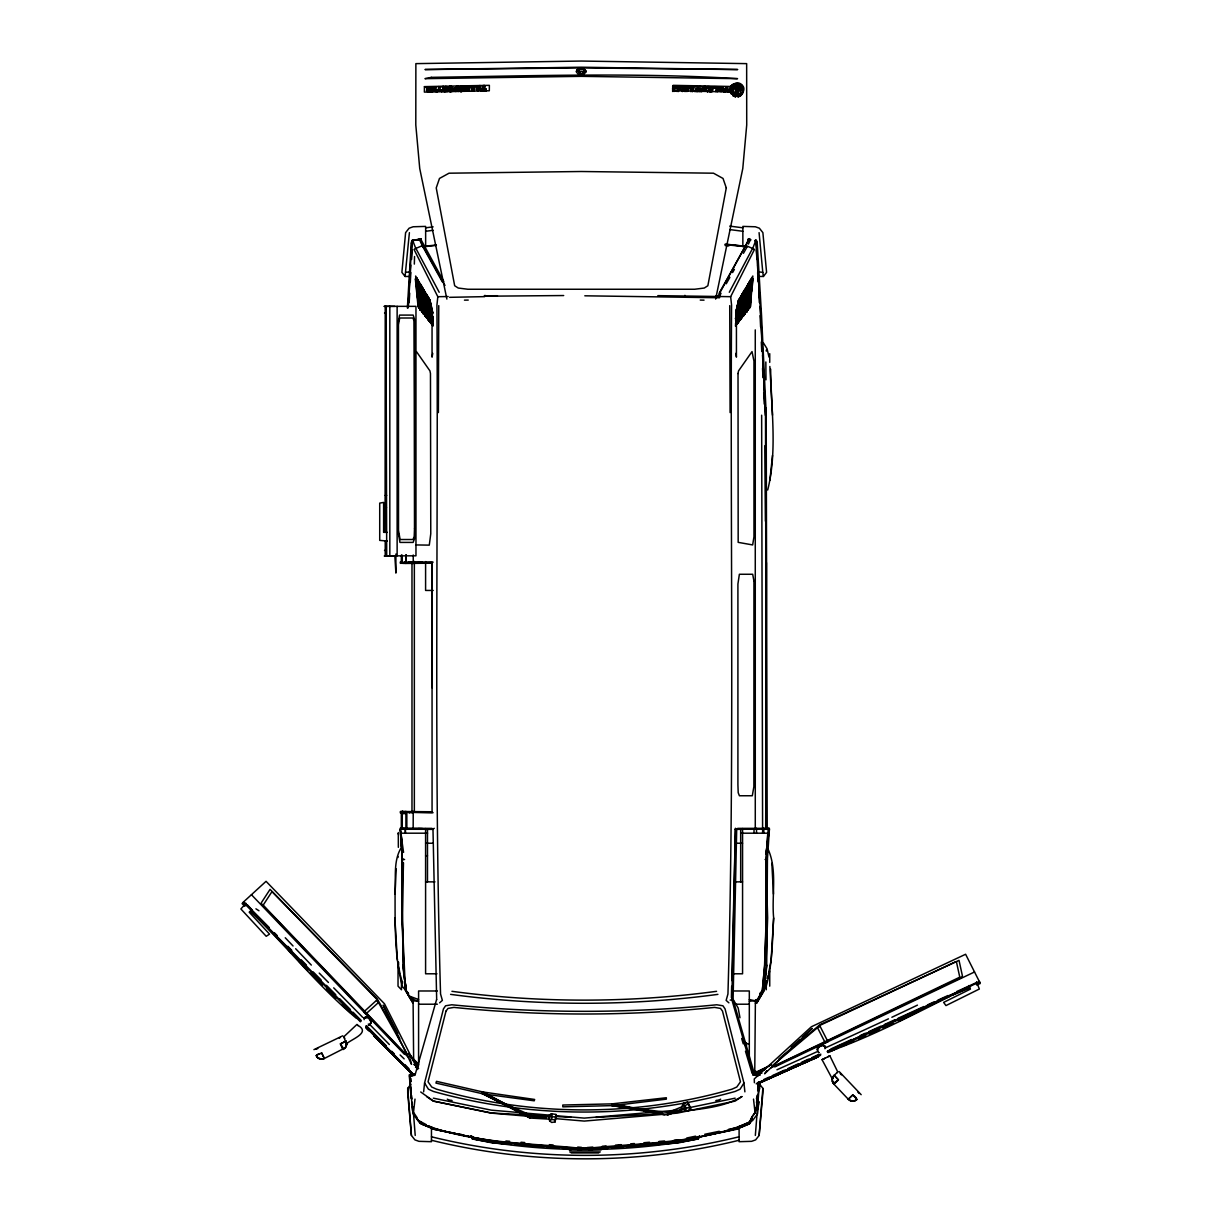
<?xml version="1.0" encoding="UTF-8"?>
<svg xmlns="http://www.w3.org/2000/svg" width="1221" height="1221" viewBox="0 0 1221 1221"><rect width="100%" height="100%" fill="white"/><g stroke="black" fill="none" stroke-linecap="round" stroke-linejoin="round"><path stroke-width="1.5" d="M401.312 562.85L402.793 563.369L400.335 561.95M401.312 563.354L400.335 563.263L404.655 563.171L404.655 561.95M405.25 812.896L405.784 811.675L405.845 812.896M433.058 562.118L432.051 563.202L405.921 563.43L405.967 555.051M431.456 1127.609L431.456 1141.696L418.956 1141.33L414.911 1139.88L411.416 1135.438L407.707 1093.116L407.707 1088.323L410.882 1084.217M413.232 563.446L413.232 554.99M429.197 90.018L429.502 91.254L429.197 89.56L428.159 89.652L429.502 90.323M429.197 89.56L429.197 90.491L428.067 89.698M430.967 87.561L429.197 86.828L429.502 89.469M430.967 92.155L430.662 86.798M432.493 89.469L431.944 86.767L436.218 87.439M432.31 92.124L432.005 90.369L434.752 91.087M432.493 90.415L432.188 88.706L434.752 89.423M432.051 811.95L433.058 812.728M432.051 687.744L432.051 561.935L402.06 562.85L402.808 562.683M434.447 90.308L432.188 89.637M434.447 88.645L434.447 87.744L431.944 87.805M436.218 92.033L435.912 86.676M437.347 92.002L437.042 90.095L438.827 90.842M438.522 90.064L438.522 86.615L440.293 87.347M440.277 90.812L439.987 86.569M441.773 91.911L441.468 90.003L439.987 90.033M445.222 89.652L444.551 89.209L444.917 89.972M445.528 90.888L445.222 89.179L445.528 89.957M446.993 87.195L445.222 86.462L445.528 89.087M446.978 91.789L446.688 86.416M456.807 90.629L455.784 88.874M456.807 88.675L456.501 86.187L458.272 86.935M458.272 91.514L457.967 86.157M465.003 91.361L464.697 86.004L466.071 85.974L467.994 88.843M466.376 91.331L466.071 88.019L467.994 90.903M469.505 86.676L467.841 85.928L468.147 89.225M469.505 91.254L469.2 85.897M479.304 90.11L478.998 88.4L477.96 88.492L478.678 89.194M480.464 85.638L480.753 90.995L480.464 85.638L478.998 85.668L478.861 87.53M483.089 89.026L483.089 85.577L484.554 85.546L484.554 88.996L486.034 88.965L486.34 90.873L481.913 90.965L481.608 89.057L483.394 89.805L481.608 89.057M481.913 90.965L481.913 89.835M483.394 89.805L483.089 85.577M486.34 89.743L484.859 89.774L484.554 85.546M486.34 90.873L486.034 88.965M737.698 829.212L737.698 828.372L767.704 828.326L766.956 829.181L767.704 828.326M735.591 320.345L739.773 298.046L740.979 299.038L735.561 325.488L739.773 298.046L735.546 318.574M756.516 833.058L756.532 828.265M739.102 1127.609L739.102 1141.696L751.602 1141.33L755.646 1139.88L759.141 1135.438L762.85 1093.116L762.85 1088.323L759.676 1084.217L756.974 1100.991M763.842 828.265L763.842 829.074L755.28 829.181L755.265 329.884M766.956 829.181L766.956 828.326M765.094 859.523L767.414 859.386L765.903 859.401L767.643 917.963L765.964 965.109L766.819 965.155L764.392 990.262L756.654 1003.174L763.507 991.269L766.727 965.033L767.414 859.386L769.413 829.257L768.436 828.357L769.413 828.22L766.116 852.151M427.304 299.328L430.906 323.367L425.076 295.039L426.343 294.032L432.997 324.16L431.44 323.596L426.282 297.039L427.533 296.047L432.417 325.259L430.952 313.614M413.644 1060.026L413.11 1003.265L406.166 991.269L402.945 965.033L402.258 859.386L400.259 829.257L401.327 829.105L401.327 812.179L402.793 811.477L400.335 812.911M402.152 856.318L402.121 918.055L405.021 980.646M401.373 555.051L401.312 562.622L402.197 562.774L402.106 555.051M403.479 862.835L402.121 918.055L402.396 859.462L400.61 833.195L427.548 833.195M408.394 993.207L402.487 986.69C394.246 956.135 395.177 924.022 395.055 892.643C396.031 878.189 393.254 861.767 400.641 848.717M432.722 321.871L427.503 299.038L428.708 298.046L432.921 325.488L427.533 296.047M471.077 1136.797L472.527 1137.239C546.779 1151.449 623.778 1151.449 698.03 1137.239L699.465 1136.797L698.03 1138.995C623.809 1153.051 546.733 1153.051 472.512 1139.01L472.435 1136.507M762.621 833.104L762.652 829.334M763.217 832.859L763.247 829.334M754.761 1071.366L755.402 1000.03M763.033 832.875L763.079 829.334M763.812 833.058L763.842 829.334M395.055 894.077L396.138 868.772M426.312 295.68L426.343 294.032L432.417 325.259L431.517 322.283L429.945 321.718L425.152 292.033L423.855 293.04L429.395 321.489L428.51 311.538M735.439 829.303L731.837 999.648L753.204 1074.053L756.638 1075.609M757.997 1075.93L754.761 1075.197L733.088 999.556L736.69 829.212L735.424 828.296L731.806 980.585M385.088 532.097L385.226 306.349L384.249 306.349L388.568 306.349M731.394 997.725L731.669 986.293M406.089 554.7L405.876 562.301L422.71 562.301L418.772 562.622M414.331 264.102L414.545 256.502M735.424 326.053L750.411 306.639L752.853 276.007L738.583 300.045L735.668 318.193M423.962 290.033L429.395 321.489L423.962 290.033L422.649 291.041L427.884 319.612L428.54 318.513L425.961 302.487M425.152 292.033L428.464 319.826L430.036 320.39L430.906 323.367L428.54 310.47M741.162 833.195L767.765 833.195L766.116 859.462L766.391 918.055L764.728 965.201L762.27 991.36L755.402 1003.265M345.284 1047.74L346.566 1044.81L346.031 1041.162L346.581 1042.993L346.566 1044.81L343.895 1036.69L356.959 1024.434L358.043 1025.609M426.572 312.469L422.771 288.034L421.428 289.041L426.373 317.735L427.06 316.636L423.565 293.391M457.967 90.751C454.212 93.361 452.304 87.027 456.501 87.897M705.341 90.125C698.931 89.927 706.257 82.341 706.562 88.874M405.433 812.896L405.784 811.675M425.457 312.347L421.581 286.035L420.207 287.042L424.877 315.857L425.58 314.759L423.58 300.397M343.864 1037.178L343.834 1037.499M767.872 848.717C777.701 869.963 771.458 895.329 773.656 918.055C772.191 941.025 772.695 964.422 766.025 986.69L760.118 993.207M773.656 918.055L771.123 960.133M408.089 308.013L411.782 242.399L412.667 240.354L419.765 239.133L420.589 239.301L412.179 240.354L411.294 242.399L407.371 308.013M404.655 563.171L405.784 563.171L405.845 561.95M461.904 89.56C456.028 89.316 462.469 82.692 463.736 88.324M409.157 302.549L409.691 293.177M410.317 281.929L410.851 272.558M411.599 259.432L412.133 250.061M420.39 284.02L424.877 315.857L420.39 284.02L419.001 285.042L423.366 313.965L424.099 312.866L422.237 298.443M408.363 306.318L410.821 265.079M411.156 259.447L412.042 244.459M422.771 288.034L425.503 316.056L427.06 316.636L427.884 319.612L422.664 289.682L421.428 289.041M421.718 303.129L419.2 282.02L417.78 283.043L421.856 312.088L422.176 307.371M420.573 303.022L418.009 280.021L416.575 281.044L420.345 310.21L421.123 309.111L419.765 296.382M421.581 286.035L424.008 314.179L425.58 314.759L421.443 287.683L420.207 287.042M757.692 1090.933L758.394 1081.928M757.692 1090.078L758.226 1083.164M755.341 1135.438L757.112 1112.819M757.554 1107.172L759.05 1088.323M759.141 1135.438L762.85 1088.323M419.398 302.915L416.819 278.022L415.354 279.044L418.07 306.639L433.058 326.053M453.968 89.423L454.945 88.034L456.013 88.69M715.689 295.955L719.566 296.23L719.871 292.735L749.419 238.66L750.427 239.881L748.397 244.093M416.88 291.85L415.628 276.022L429.899 300.045L432.799 312.744M416.239 1117.123L419.536 1122.679C471.367 1144.23 529.304 1142.597 584.264 1148.671C639.209 1142.597 697.16 1144.23 748.977 1122.664L752.228 1117.276L751.358 1118.741M750.091 1122.221L752.182 1119.275L749.496 1123.793L735.988 1129.425L678.128 1141.376L585.271 1149.19L492.429 1141.376L434.554 1129.425L421.062 1123.793L421.214 1122.114L418.193 1120.878L413.034 1113.918L412.225 1106.684M772.496 455.387L769.902 480.235M409.829 276.465L405.067 276.465L409.401 232.646M758.531 1104.868L758.821 1101.846L756.837 1099.312L756.532 1102.853L758.531 1104.868L757.524 1113.918L752.365 1120.863M751.144 283.486L749.022 305.403L751.663 278.022L753.128 279.044L751.602 291.85M750.366 301.144L750.9 295.757M751.617 288.583L752.151 283.196M419.2 282.02L421.047 310.409L422.603 310.989L423.366 313.965M423.626 1091.849L424.572 1082.996L443.452 1008.897L445.573 1005.783L451.785 1004.776C539.774 1013.506 628.739 1013.506 716.727 1004.776L722.939 1005.783L725.06 1008.897L743.94 1082.996L744.886 1091.849M414.011 249.405L437.82 296.703L436.92 305.143C438.4 534.737 433.837 764.438 440.552 993.986L442.368 1000.381L439.606 1002.838M438.751 305.632L438.385 412.576M748.656 287.454L745.878 310.989L746.642 312.088L748.732 296.382M749.114 292.75L749.892 285.47M748.61 306.563L748.137 310.21L751.922 281.044L750.472 280.021L747.359 309.111L748.137 310.21L748.565 306.425M749.175 300.732L749.801 295.055M750.213 291.27L751.052 283.699M756.013 1107.6L755.478 1112.362L751.342 1117.948M413.415 1113.201L415.003 1099.098M418.009 280.021L419.551 308.531L421.123 309.111L421.856 312.088L421.169 306.425M576.495 71.902L576.831 70.589L576.526 71.581M750.472 280.021L746.642 312.088L747.313 306.425M747.771 302.655L748.442 296.993M749.129 291.331L749.801 285.683M750.305 302.839L751.174 295.513M747.908 303.006L750.701 283.043L749.282 282.02L745.131 313.965L744.398 312.866L746.245 298.443M746.703 294.841L747.405 289.438M746.107 306.456L745.375 312.088L746.214 306.746M746.596 302.701L747.328 297.054M747.817 293.299L748.549 287.652M749.084 302.915L751.663 278.022M757.524 1098.228L755.86 1111.079L751.617 1117.398M715.628 299.099L742.78 168.529L746.718 124.985L746.657 63.629L581.257 61.05L415.873 63.629L415.796 124.985L419.734 168.513L446.886 299.099M745.131 313.965L749.282 282.02M416.819 278.022L418.07 306.639L419.642 307.234L420.345 310.21L419.932 306.425M742.292 90.018L742.139 90.934M744.902 300.381L742.902 314.743L743.62 315.842L748.091 284.02L749.48 285.042L746.764 303.129M745.405 296.795L746.153 291.407M746.642 312.088L747.389 306.639M765.857 854.181L769.413 829.257M742.521 302.487L739.941 318.513L740.598 319.612L744.917 293.391M748.091 284.02L743.62 315.842L748.275 287.042L746.901 286.019L742.109 317.735L741.422 316.636L745.726 288.034L747.054 289.041L743.04 312.347M756.486 1098.915L757.02 1095.359M555.143 1121.885L555.982 1114.483L551.404 1113.705L548.58 1115.735L549.618 1120.939L551.724 1122.465L555.143 1121.885L555.982 1114.483M742.948 312.133L744.932 299.084M745.497 295.345L746.062 291.621M743.101 298.931L743.665 295.375M745.726 288.034L740.598 319.612L741.193 315.888M741.803 312.179L742.399 308.47M743.009 304.746L743.604 301.038M744.215 297.314L744.81 293.605M824.862 1058.271L822.038 1059.675L832.279 1078.845L833.424 1076.128L837.606 1072.023M657.814 295.65L718.604 296.505L719.154 293.193L745.772 245.497L748.717 239.133L747.908 239.301L749.709 239.301M719.871 292.735L719.52 297.756L584.813 295.803M832.737 1078.326L834.141 1075.319L835.393 1076.647M741.178 299.328L737.576 323.367L739.987 311.538M740.598 307.982L742.429 297.359M741.91 312.469L745.848 291.041L744.535 290.033L739.087 321.489L744.627 293.04L743.345 292.033L738.461 320.39L739.087 321.489L740.048 315.934M741.651 306.685L742.292 302.991M742.933 299.282L743.574 295.589M739.087 321.489L744.535 290.033M757.356 1109.92L758.821 1101.846M743.345 292.033L737.576 323.367L739.957 310.47M696.672 90.247L696.855 89.24L697.756 91.438M740.628 306.776L742.322 297.558M740.598 319.612L741.254 316.041M432.753 353.403L432.051 357.158L432.051 309.676M768.513 973.763L770.802 961.827M411.508 243.803L412.179 240.354L420.589 239.301M739.926 301.312L736.065 325.244L742.154 294.032L743.406 295.039L737.576 323.367M738.217 314.24L742.154 294.032L736.065 325.244L737.499 317.903M735.683 321.642L738.705 307.02M701.602 91.88L700.808 86.508L699.374 86.493L698.58 89.362L697.725 86.462L696.306 86.447L695.008 91.789M735.744 313.049L738.583 300.045L739.773 301.038L735.576 318.528M735.53 319.017L739.773 298.046M736.065 325.244L742.2 297.039L740.964 296.047L737.057 323.596L735.485 324.16L740.964 297.68L742.2 297.039M735.683 312.744L738.583 300.045M735.759 321.871L740.964 296.047M735.729 313.919L738.537 301.679L739.773 301.038M748.137 310.21L748.855 307.219L750.411 306.639L751.892 279.67L753.128 279.044M767.276 978.433L768.101 975.32M411.569 1075.686L409.493 1074.633L410.149 1076.403L415.323 1074.053L436.584 999.556M968.589 986.476L968.848 985.576M692.582 91.758L694.596 86.416L690.949 87.866M475.625 86.523L473.84 85.791L473.916 87.332M691.91 90.232L692.582 88.141L691.254 88.889M837.499 1072.618L837.484 1072.679M725.457 92.201L726.77 88.156L727.563 92.231M419.963 240.064L421.291 238.828L420.421 240.049M472.756 89.164L472.252 87.576L473.29 87.546L473.076 89.988M832.356 1078.479L834.141 1075.319A6.242 6.242 0 0 0 833.912 1084.141L848.274 1099.221C852.655 1103.799 860.637 1099.266 853.235 1095.374M419.124 239.896L420.299 238.995M723.977 92.186L725.976 86.859L727.548 86.874L729.09 92.247M473.855 91.163L475.32 85.76M398.305 832.539L398.351 847.328M755.936 242.552L755.021 240.506L755.814 240.354L753.143 247.359L729.288 292.277M672.573 89.179L672.847 86.126L674.221 86.142L676.007 88.69L675.991 86.172L677.35 86.187L677.106 91.544M672.557 86.889L674.221 86.142M672.603 91.483L672.847 86.126M673.946 88.95L674.236 88.202L675.35 90.949M673.977 91.499L674.236 88.202M675.991 86.172L675.686 86.935L677.35 86.187M678.327 86.966L682.6 86.264L682.341 91.606M678.342 88.004L678.617 86.203M678.601 88.919L681.15 88.187L681.15 87.271L678.632 87.24M678.433 90.583L678.891 88.156M678.449 91.56L678.723 89.82L681.165 89.85L678.891 89.087M683.867 87.317L684.004 86.935C690.689 82.769 688.858 95.162 684.096 89.652C687.194 92.14 688.629 85.653 685.149 87.912M683.729 89.652L684.004 86.935C692.475 84.035 687.759 94.139 683.806 90.415M685.149 88.339L687.072 87.561L686.553 89.957M685.21 90.186L686.339 89.972M685.973 88.736L685.302 87.958M686.141 89.301L686.278 87.973M689.316 86.737L691.239 87.134M689.178 87.118L689.468 86.355L690.994 91.728M692.597 87.912L693.116 86.401M696.382 91.804L697.16 88.477L697.618 91.819M698.992 91.834L699.984 88.523L700.213 91.85M702.457 90.598L705.326 90.156L703.83 90.537M705.189 88.935L705.326 87.714L706.867 88.11C705.997 83.852 699.328 88.95 704.761 89.652M710.347 88.721L709.416 86.63L707.615 86.599L708.791 89.682M707.447 91.957L709.447 89.484L707.615 86.599M707.6 91.575L711.187 89.499L710.912 92.002L711.187 89.499M711.019 87.027L712.621 86.676L712.515 91.636M709.676 91.224L709.386 91.987L710.79 90.385M710.958 88.339L711.156 86.645M713.72 86.691L713.446 88.584L713.72 86.691L717.46 86.737L717.353 91.712M715.857 88.233L713.736 87.82M715.888 91.682L716.01 87.851M726.77 88.156L727.167 91.01M734.859 85.409L735.103 84.798A5.296 5.113 21.3 0 1 738.888 84.829L738.583 85.623A5.281 5.098 21.3 0 0 734.813 85.562L735.103 84.798L736.965 88.156M734.828 87.317L736.019 90.369M732.478 93.269L734.874 87.21L734.569 87.973M736.721 88.767L738.827 84.997M734.538 94.979L736.263 90.613L737.835 90.644L739.254 94.475M737.469 90.385L739.163 87.256L741.071 93.391M735.942 95.421L737.072 92.552L737.637 95.452M741.025 87.5A5.281 5.098 21.3 0 0 739.682 86.187L740.613 85.928M731.791 89.881L731.913 90.675L734.019 85.333L733.394 85.836M412.149 242.582L413.003 240.537M681.837 1106.73L683.18 1103.525L687.484 1101.8L690.643 1108.546L688.034 1110.82L685.439 1110.637L683.027 1108.042M685.439 1110.637L686.446 1108.241L689.667 1106.943M832.279 1078.83L832.844 1082.584M767.704 490.018C777.487 450.9 771.046 409.188 770.649 369.108M428.235 90.629L428.373 90.461M412.545 242.552L413.461 240.522L419.597 239.453M835.088 1082.111L833.592 1083.775M719.566 296.23L721.016 293.269M728.891 1002.838L726.144 1000.381L727.945 993.986C734.66 764.438 730.097 534.737 731.562 305.128L730.662 296.688L754.471 249.405M750.64 1121.244L751.113 1120.39M726.251 283.776L729.868 277.365M732.585 272.558L734.401 269.353M743.436 253.312L747.054 246.901M743.94 1082.996L740.094 1089.193L735.164 1091.437C637.026 1118.909 531.486 1118.909 433.363 1091.437L428.418 1089.193L424.572 1082.996M698.153 1138.079L699.587 1135.881M699.572 1136.064L698.091 1138.628L672.45 1143.192M699.496 1136.614L698.061 1138.811L678.143 1142.948L626.968 1146.885M269.154 927.456L243.849 901.876L242.094 903.601L244.841 906.196M766.773 1070.649L764.636 1073.793L812.194 1028.433L802.411 1037.255M421.291 238.828L419.627 239.896L422.924 246.901L442.277 281.822M345.619 1047.282L344.658 1048.412M418.834 308.333L419.642 307.234M577.014 70.253L578.22 69.109M758.668 276.465L763.415 276.465L766.59 272.359L762.881 232.646L759.386 228.205L755.341 226.77L742.856 226.404L742.856 246.642M832.539 1081.852L833.912 1084.141L837.285 1080.417M737.438 1127.151L749.343 1122.099L752.289 1117.108M735.973 1129.379L748.961 1124.007L751.205 1121.397M850.045 1097.511L848.274 1099.205A6.242 6.242 0 0 0 857.096 1099.434M444.093 89.316L445.222 90.11M411.187 1073.351L409.493 1075.182L409.798 1076.388M759.981 993.711L762.27 991.36M427.991 89.759C426.16 86.172 425.671 94.826 430.662 91.377M834.233 1075.411L838.445 1079.837L835.698 1082.447M833.943 1084.111L838.445 1079.837M848.29 1099.19L852.792 1094.916L855.524 1097.786M852.792 1094.916L850.488 1097.099M245.986 903.311L240.873 908.958L266.209 936.293L269.551 934.126L249.206 912.179L251.892 909.691L247.481 904.929M417.719 1069.52L384.508 1003.815L266.056 881.318L243.193 902.258L361.004 1021.305M791.239 1047.343L799.618 1039.773M756.196 1072.74L755.127 1073.961M316.163 1049.266L317.842 1048.457M778.952 1058.882L819.795 1024.846L959.019 960.362L962.438 976.022L961.186 977.411L770.71 1067.963M477.93 88.507L478.998 89.331M432.89 320.345L428.724 301.038L429.899 300.045L432.738 313.064M405.25 561.95L405.265 563.171L411.981 561.95M345.207 1047.832L324.343 1058.485C320.085 1061.293 312.179 1054.776 319.948 1053.677M339.331 1038.14L340.201 1037.484M821.199 1045.466L817.811 1048.305A4.365 4.014 -27 0 0 817.551 1049.953L817.811 1048.305A4.365 4.045 -26.1 0 1 818.742 1046.84A4.365 4.029 -26 0 1 820.054 1045.863L820.802 1045.573M434.264 828.296L432.982 829.212L436.675 999.648M549.618 1120.939L551.724 1119.428L555.143 1120.008M449.984 91.697L452.411 91.254M761.889 1073.228L756.364 1073.381L771.214 1064.62M741.88 1096.58C720.253 1109.523 692.154 1109.111 667.734 1113.399M741.834 1096.565L735.134 1101.098L677.273 1113.125L584.264 1121.076L555.784 1118.65M687.835 91.193L684.34 91.285M749.312 1001.189L755.005 1000.777L757.829 998.976L762.286 990.979L764.529 966.36L766.208 918.1L766.04 862.041L768.162 829.349L765.704 829.273L766.437 562.606M368.345 1017.627L363.721 1018.161L366.682 1017.154A4.365 4.029 47.3 0 1 368.345 1017.627L370.879 1021.687A4.365 4.029 47.3 0 1 370.543 1023.305L370.879 1021.687A4.365 4.029 46.8 0 0 369.642 1018.619L369.047 1018.085M752.609 1074.999L754.441 1073.961L757.89 1075.518M687.591 91.377L684.493 91.407M343.544 1049.251L343.101 1049.465A6.242 6.242 0 0 0 346.031 1041.162L344.383 1041.94M409.294 812.896L410.943 812.041L411.981 812.896M739.743 299.679L740.979 299.038M745.848 291.041L744.612 291.682L741.498 317.948L739.941 318.513M743.406 295.039L742.17 295.68L738.537 321.718L736.965 322.283M750.701 283.043L749.465 283.684L747.45 310.409L745.878 310.989M749.48 285.042L748.244 285.683L745.955 312.286L744.398 312.866M748.275 287.042L747.038 287.683L742.902 314.743L744.474 314.179L746.901 286.019M747.054 289.041L745.817 289.682L742.994 316.056L741.422 316.636M744.627 293.04L743.391 293.681L740.018 319.826L738.461 320.39M751.922 281.044L750.671 281.669L748.931 308.531L747.359 309.111M837.728 1071.901L829.853 1055.799L828.708 1056.363M342.475 1042.871L344.001 1042.123M950.564 996.031C913.293 1014.666 876.19 1034.019 837.102 1048.625M822.099 1059.645L824.144 1058.638M829.853 1055.799L827.746 1056.852M823.473 1058.973L825.945 1057.737M898.519 1021.367L918.711 1011.324M826.296 1057.569L828.418 1056.516M756.913 1072.847L753.708 1074.434L756.989 1072.938M452.228 91.392L449.74 91.636M752.212 1072.801L754.899 1071.489M756.364 1073.381L765.185 1069.138M917.444 1005.127L891.864 1017.276M313.919 1049.648L342.765 1035.805M316.407 1055.371L317.307 1054.944M323.016 1055.722L321.642 1052.868L317.658 1054.776M345.97 1041.177L340.4 1043.863L341.773 1046.718M756.532 1072.587L765.109 1068.512M774.77 1066.94L974.526 971.977L979.563 981.943L827.182 1051.449M761.461 1070.939L754.563 1074.19L761.522 1070.954M756.562 1071.885L769.383 1065.841M757.218 1072.832L763.751 1069.764L760.24 1071.244M816.834 1051.83L776.953 1069.779M825.365 1047.893L888.461 1018.848M763.72 1079.578L768.894 1077.212M772.344 1075.64L784.401 1070.145M787.85 1068.573L798.183 1063.857M801.632 1062.285L808.516 1059.141M811.965 1057.569L818.864 1054.425M830.921 1048.931L851.586 1039.498M860.21 1035.576L865.384 1033.21M868.818 1031.638L880.875 1026.144M884.325 1024.572L894.672 1019.856M898.107 1018.283L923.961 1006.501M927.395 1004.929L934.294 1001.785M937.743 1000.213L948.076 995.497M956.684 991.574L977.365 982.142M757.096 1083.256L820.848 1054.181M827.746 1051.037L970.741 985.82M756.196 1083.821L820.268 1054.608M758.256 1083.699L820.588 1055.265M827.517 1052.105L969.505 987.346M976.434 984.187L979.898 982.6L980.127 983.592L976.632 985.042M768.04 1078.341L773.183 1076.037L766.33 1079.15M758.104 1083.5L790.918 1068.833M794.367 1067.291L809.905 1060.347M813.369 1058.805L818.543 1056.486M735.164 1128.738L748.702 1122.679M757.264 1083.622L762.179 1081.44M757.936 1083.622L799.373 1065.231M802.823 1063.705L807.997 1061.415M811.446 1059.874L818.36 1056.806M830.433 1051.449L835.622 1049.144M828.021 1052.609L838.339 1048.03M841.788 1046.504L846.947 1044.23M850.381 1042.703L853.815 1041.177M858.973 1038.888L865.857 1035.835M869.291 1034.324L879.608 1029.746M883.042 1028.219L893.36 1023.656M736.95 1128.067L741.468 1126.067M415.247 1074.114L409.325 1076.312L412.652 1111.095L416.91 1117.398M763.903 1080.692L788.217 1070.069M791.681 1068.558L815.994 1057.935M414.758 248.901L422.71 245.513L444.993 285.455M952.243 995.191L969.672 987.942M688.14 1104.196L668.192 1112.484L613.14 1105.6L562.82 1106.852L562.789 1105.036L612.118 1103.86L666.33 1097.74L666.361 1099.144L613.14 1105.6L612.118 1103.86L611.462 1105.631L647.161 1110.912M744.581 1125.075L733.226 1129.776L700.869 1136.644M613.14 1105.6L664.392 1114.712L667.734 1114.849L685.088 1108.058L679.975 1109.568M449.71 86.34C444.108 89.041 453.235 94.032 452.899 88.187C452.716 85.302 447.634 85.775 448.031 88.721C449.587 95.375 456.852 85.623 449.71 86.34L450.473 86.264M427.548 88.889L426.465 90.613L428.54 92.216M443.879 89.286C440.827 87.546 443.528 93.986 446.688 91.01M667.734 1114.849L684.996 1108.485M720.451 86.767C714.895 89.316 724.038 94.566 723.671 88.721C723.519 85.897 718.421 86.065 718.803 89.087C720.375 95.803 727.624 86.294 720.451 86.767L721.229 86.706M853.479 1101.113L856.089 1100.197M462.362 88.446C462.423 86.111 459.707 88.889 463.446 87.546C462.606 83.349 455.921 88.599 461.294 89.164M443.574 88.523L442.49 90.232L444.551 91.834M668.04 1113.109L673.153 1111.583M820.054 1045.863L823.351 1045.558L825.365 1046.916M726.877 1130.967L735.439 1128.738M752.747 1071.992L756.013 1071.29M755.021 240.506L756.318 240.354L757.188 242.399L761.553 315.506L766.254 415.201L766.223 463.11M749.633 240.049L748.61 238.828L749.419 238.66M690.842 1139.956L672.45 1143.009M694.474 1139.208L698.107 1138.445M679.151 1109.767L684.752 1108.607M688.476 1107.829L735.164 1098.167M686.751 1138.003L695.634 1136.171M704.67 1134.309L719.291 1131.287M728.433 1129.394L735.744 1127.883M739.102 1136.782C638.415 1161.553 532.142 1161.553 431.456 1136.797M739.102 1140.261C638.415 1165.017 532.142 1165.017 431.456 1140.261M714.865 1133.454L725.152 1131.409M767.551 829.181L768.436 829.013M730.158 1000.121L733.088 999.556M708.836 1134.507L713.354 1133.714M571.321 1149.541L569.184 1149.861L601.159 1149.861M746.199 1124.404L748.961 1124.007M716.574 991.315C629.059 1003.067 539.453 1003.067 451.938 991.315M717.902 994.367C629.502 1006.241 538.995 1006.241 450.595 994.367M405.693 272.359L409.829 271.871M418.849 828.448L422.512 828.571M423.305 246.383L436.385 244.994M422.588 246.856L436.172 245.406M322.832 1058.989L319.093 1058.515M406.257 828.387L403.418 828.586L418.849 828.586M386.37 312.958L384.539 313.095M386.37 550.289L384.539 550.427M401.709 813.842L402.518 813.766M460.989 90.095L460.683 89.316C457.127 92.537 467.506 88.706 461.004 87.836M385.958 555.891L415.964 555.814L415.964 306.349L385.958 306.349L386.706 555.891L384.249 555.998L394.856 556.181L395.894 573.076L395.894 554.029M402.793 811.477L400.335 811.583L405.494 811.675M401.327 812.179L400.351 812.255L410.943 812.453M654.502 1112.102L584.264 1118.115L555.784 1115.673M658.302 1111.782L677.273 1110.148M587.164 1147.542L592.841 1147.053M602.289 1146.26L606.059 1145.939M615.506 1145.13L621.184 1144.657M630.631 1143.848L634.401 1143.528M643.849 1142.734L649.526 1142.245M658.974 1141.452L664.636 1140.963M674.084 1140.155L677.869 1139.834M589.071 1149.8L592.857 1149.51M596.642 1149.22L608.012 1148.335M611.813 1148.045L623.183 1147.175M598.549 1148.656L602.335 1148.366M611.813 1147.679L619.383 1147.114M626.968 1146.55L636.446 1145.847M642.124 1145.435L651.602 1144.733M657.295 1144.306L668.665 1143.467M626.968 1146.229L630.769 1145.954M642.139 1145.145L647.817 1144.749M657.295 1144.077L666.773 1143.405M657.295 1143.833L662.988 1143.451M672.45 1142.81L678.143 1142.429M672.466 1142.612L678.143 1142.245M672.466 1142.429L676.251 1142.184M595.772 1117.444L662.057 1113.72M459.386 89.759C460.775 92.857 465.766 88.507 461.477 87.958M702.762 89.835C704.807 94.017 708.913 87.927 704.425 88.309M403.708 965.109L402.869 965.155L404.319 979.395M406.181 562.301L400.702 562.667L403.174 562.622M402.289 813.674L406.15 813.522M403.418 828.448L400.671 828.525L402.655 828.403L402.121 829.181L400.259 828.22L402.304 842.948M444.612 88.095L443.696 86.493L442.048 86.523L442.353 87.302M472.268 91.193L470.192 85.882L471.718 85.836L472.237 87.332L471.718 85.836M476.129 86.523L475.824 85.745L477.503 85.775M471.947 86.584L473.611 86.584M483.394 86.355L484.859 86.309M456.089 89.85L456.501 89.85M432.005 91.346L435.912 91.254M437.042 91.224L441.468 91.132M464.697 90.583L466.071 90.552M467.841 90.522L469.2 90.491M471.962 90.415L473.55 90.385M480.448 90.217L476.541 89.927L476.923 87.53L476.251 89.454L478.327 91.056M481.608 90.201L486.034 90.095M449.618 297.329L484.6 296.642L484.966 295.329L484.676 296.215L563.69 295.543M464.453 300.152L468.238 300.076M702.884 90.323C703.784 92.979 709.432 89.423 704.914 88.446M437.82 296.703L448.153 296.535M402.06 811.477L432.051 811.767L432.051 812.911L402.06 812.148L402.06 829.105M405.845 828.265L405.845 829.074L431.975 829.212L431.975 828.372L402.411 828.326M767.704 829.013L762.591 829.166L761.645 415.201M484.264 295.787L497.466 295.726M736.446 829.303L756.532 829.09M422.512 562.713L418.849 562.728M400.335 562.622L432.051 562.606L432.066 812.087L402.06 811.996M579.609 71.398L582.707 71.398M389.148 306.349L394.826 306.349M385.226 495.375L386.706 495.375M387.301 532.356L383.623 532.356L383.623 502.426L379.716 503.113L379.716 540.384L387.301 541.056M402.793 563.369L405.921 563.43M433.211 590.445L425.595 590.445L425.595 561.584M425.595 828.8L427.487 828.8M425.595 829.318L433.18 829.318M734.981 829.318L742.566 829.318M425.595 843.238L433.18 843.238M734.981 843.238L742.566 843.238M425.595 855.707L427.487 855.707M425.595 881.867L434.966 881.867M734.981 881.867L742.566 881.867M401.907 917.963L403.8 965.201M436.965 973.793L425.595 973.793L425.595 828.54M733.088 973.793L742.566 973.793L742.566 828.54M437.393 990.979L418.589 990.979L418.589 1064.804M732.402 990.979L749.312 990.979L749.312 1061.08M418.589 1004.211L437.393 1004.211M734.172 1004.211L749.312 1004.211M745.527 1043.802L749.312 1043.802M570.085 1148.518L571.489 1148.518M569.688 1151.937L600.289 1151.937M571.199 1152.929L598.778 1152.929M767.551 828.357L768.436 828.357M401.236 828.357L402.213 829.273L432.066 829.303M555.296 1116.864L533.989 1116.727L483.287 1093.924L435.943 1083.088L436.492 1081.348L482.86 1091.971L534.645 1099.465L534.233 1100.808L483.287 1093.924L482.86 1091.971L481.685 1093.436L528.021 1115.902L482.86 1091.971L530.067 1118.039L550.412 1119.214M684.035 88.889L686.278 88.919M736.309 89.606L737.774 89.621M672.893 90.72L738.156 92.094L738.095 86.63L673.153 85.348L673.198 90.797M700.518 91.102L701.892 91.117M711.202 91.239L712.667 91.254M716.04 91.3L717.505 91.331M724.267 91.422L725.747 91.438M727.853 91.468L729.38 91.483M718.604 296.505L730.662 296.688M415.842 544.932L429.288 545.131L430.769 533.791L430.464 373.534L429.929 370.879L416.453 351.602M405.265 811.675L410.943 812.041M403.785 859.401L402.258 859.386L404.578 859.523M700.244 300.076L704.029 300.152M757.585 1072.801L760.79 1072.938M550.198 1116.192L491.498 1113.003L433.348 1101.037L420.726 1091.986M555.876 1116.513L571.031 1117.322M494.307 1142.2L498.092 1142.429M533.791 1117.505L541.285 1117.978M492.414 1142.245L498.092 1142.627M492.414 1142.429L498.092 1142.81M507.57 1143.451L511.37 1143.711M498.107 1143.009L472.466 1138.628M503.785 1143.405L511.37 1143.94M522.741 1144.749L528.418 1145.145M539.789 1145.954L543.589 1146.229M492.414 1142.78L498.107 1143.192M501.892 1143.482L511.37 1144.169M518.956 1144.733L528.418 1145.435M534.111 1145.847L543.589 1146.55M551.159 1147.114L558.745 1147.679M568.223 1148.366L572.008 1148.656M511.37 1144.413L492.414 1142.948L472.496 1138.811L471.062 1136.614L472.512 1137.056M515.155 1144.703L543.589 1146.885M547.374 1147.175L558.745 1148.045M562.53 1148.335L573.901 1149.22M577.701 1149.51L581.486 1149.8M460.454 90.69L461.263 90.751M406.227 990.979L410.653 998.976L413.705 1000.777L418.589 1001.189C408.119 999.175 404.227 989.697 404.945 980.005L406.227 990.979L407.814 993.925M551.984 1115.353L491.239 1110.148L433.363 1098.167M546.291 1117.826L491.239 1113.125L433.363 1101.144L426.648 1096.58M505.921 1140.963L509.691 1141.284M521.031 1142.245L524.816 1142.566M549.374 1144.657L553.159 1144.977M577.716 1147.053L581.501 1147.374M726.037 244.2L746.596 246.383M725.32 244.673L746.901 246.795M725.03 244.246L746.794 246.55M725.137 245.543L728.845 245.925M408.058 562.713L403.189 562.728M703.922 91.132L704.715 91.224M758.668 271.871L762.789 272.359L763.415 276.465M409.783 1057.004L407.951 1056.791L404.273 1053.265L261.981 904.532L261.309 902.792L270.055 889.376L377.35 999.053L399.832 1038.705M732.325 94.185C746.977 104.151 746.764 75.32 732.234 84.921C725.854 90.858 736.187 100.32 741.834 94.307C751.709 80.143 722.206 79.808 732.325 94.185L736.584 94.704A5.296 5.098 20.6 0 0 737.087 94.734A5.296 5.113 21.3 0 0 737.942 94.689L736.584 94.704M419.352 1121.397L421.596 1124.007L437.332 1129.776M853.174 1101.113L849.511 1100.213M650.93 1111.461L662.194 1113.14M455.311 91.544L453.983 89.743M748.61 238.828L750.915 239.881M457.203 1133.714L461.721 1134.523M662.225 1113.079L612.118 1103.86L664.392 1114.712M385.226 306.349L386.111 306.517L386.111 495.375M413.461 240.522L412.667 240.354L415.338 247.359L439.194 292.277M445.406 1131.409L455.692 1133.454M479.685 1139.773L488.782 1141.666M439.133 1130.158L469.688 1136.644L434.569 1129.394L421.596 1124.007M749.312 999.526L755.005 1000.777M435.103 1128.738L443.681 1130.967M461.294 87.912L462.301 88.187M384.768 506.929L386.492 507.432M472.451 1136.69L470.985 1136.064L472.451 1138.445M472.481 1136.873L471.031 1136.43L472.512 1139.01M704.731 88.4L705.738 88.706M413.95 1064.453L418.482 1065.964M428.54 318.513L426.984 317.948L423.885 291.682L422.649 291.041M424.099 312.866L422.527 312.301L420.238 285.683L419.001 285.042M410.653 998.976L408.974 995.985L418.589 999.526M426.022 1124.526L419.917 1121.244M414.316 1064.834L417.719 1066.238M745.772 245.497L753.723 248.962M429.075 1126.067L433.608 1128.067M419.81 1122.679L433.363 1128.738M415.354 279.044L416.59 279.685L419.429 305.387L417.338 283.501M416.575 281.044L417.811 281.685L421.123 309.111M417.78 283.043L419.017 283.684L422.603 310.989M423.855 293.04L425.091 293.681L430.036 320.39M483.287 1093.924L530.067 1118.039M427.503 299.038L428.739 299.679M428.724 301.038L432.921 318.528L428.708 298.046L432.753 313.934M409.294 561.95L410.943 562.805M824.831 1046.336L825.762 1047.542L823.351 1045.558A4.365 4.045 -26.1 0 0 821.657 1045.405M840.185 1073.518L841.467 1074.877M255.922 908.821L258.959 910.744M463.217 87.195L460.928 86.844L463.324 87.302M857.89 1092.139L859.187 1093.482M584.081 69.109L585.286 70.253M368.711 1017.841L369.642 1018.619M316.682 1056.623L318.803 1058.424M356.563 1018.406C317.842 986.125 286.706 946.031 250.32 911.37M400.122 1054.959L404.151 1058.882M374.572 1036.644L401.663 1063.14M405.723 1067.123L413.69 1074.938M366.01 1028.128L368.696 1030.783M374.069 1036.095L410.302 1071.977M307.661 970.512L298.596 960.973M310.332 973.168L322.359 985.072M326.373 989.025L335.729 998.29M342.414 1004.898L350.442 1012.835M374.45 1035.454L378.479 1039.453M387.896 1048.793L391.926 1052.792M386.798 1047.572L389.453 1050.228M373.992 1035.759L411.538 1073.122M274.481 932.844L277.152 935.53M287.805 946.29L291.804 950.335M301.129 959.752L306.456 965.139M313.11 971.87L321.108 979.944M326.434 985.332L335.76 994.749M339.759 998.793L350.412 1009.553M353.067 1012.24L361.065 1020.329M366.392 1025.701L386.37 1045.893M391.697 1051.281L394.368 1053.967M405.021 1064.743L409.02 1068.772M365.949 1026.113L414.545 1075.411M242.643 902.762L245.329 905.463M250.687 910.881L360.454 1021.809M365.812 1027.212L412.667 1074.556M408.974 995.985L413.705 1000.777M428.663 88.538L427.671 86.859L426.037 86.905L426.327 87.668M370.543 1025.335L389.346 1044.52M311.324 965.078L295.65 948.717M319.23 973.106L328.434 982.478M333.699 987.835L362.652 1017.291M478.449 87.393L477.472 85.699L477.777 86.477M408.547 993.726L406.257 991.376L404.914 980.081M409.935 1055.265L418.635 1064.285M408.653 1053.494L418.498 1065.612M409.05 1055.188L418.238 1064.758M251.434 894.718L404.517 1054.395M839.086 1071.473L861.171 1094.688M855.829 1098.106L857.005 1099.343M835.683 1076.953L836.858 1078.189A6.197 0.763 48.3 0 1 837.804 1079.105M412.698 1059.843L418.299 1065.765M285.241 937.759L293.055 945.985M346.169 1044.276C349.45 1039.804 371.856 1032.981 357.829 1025.365M269.246 929.257L271.795 932.02M278.19 938.918L283.287 944.428M288.385 949.953L290.949 952.701M476.526 87.057L475.824 85.745M442.75 87.836L442.2 86.92M426.74 88.217L426.053 86.95M979.563 981.943L979.089 981.348L979.898 982.6M421.062 1123.793L418.269 1120.313M459.584 90.156L459.31 89.423M417.323 1118.955L419.032 1121.122M405.067 276.465L401.892 272.359L405.601 232.646L409.096 228.22L413.141 226.77L425.641 226.404L425.641 246.642M748.855 307.219L749.648 308.333M683.18 1103.525L686.446 1108.241M470.97 1135.881L472.39 1138.079M763.369 342.842L767.047 348.748L769.016 357.097M733.241 999.617L738.171 1008.012L739.972 1017.734M427.716 86.92L427.976 87.637M443.849 281.654L420.467 238.66M731.15 93.88L730.143 91.468L730.799 93.3M397.771 1033.561L383.196 1005.112L411.553 1064.391L410.225 1058.851M324.252 1058.302L324.328 1058.47A6.242 6.242 0 0 1 316.01 1055.57M974.526 971.977L965.613 954.257L811.416 1026.739L754.257 1078.952L754.395 1082.722M976.586 981.943L979.349 989.025L945.97 1005.585L943.619 1002.395L970.42 989.086L968.802 985.805M342.552 1048.32L343.101 1049.465L340.4 1043.863L341.224 1043.467A6.197 0.763 -27.5 0 1 342.567 1042.78M342.933 1049.129L342.735 1047.175M323.947 1057.661L323.275 1056.272M343.925 1036.766L344.688 1038.354M321.642 1052.868L324.328 1058.454M342.704 1048.641L341.285 1044.81M419.765 239.133L422.71 245.513M755.814 240.354L760.82 315.506L765.506 415.201L766.3 829.273M755.478 240.537L756.333 242.582M739.972 85.424L742.185 90.812A5.296 5.113 21.3 0 0 739.972 85.409L741.071 88.126M739.422 89.362L740.521 92.048M688.797 1103.937L690.643 1108.546M484.554 88.996L484.859 89.774M478.998 85.668L479.304 86.447M478.998 88.4L479.304 89.179M473.84 85.791L474.145 86.569M470.192 85.882L470.497 86.645M467.841 85.928L468.147 86.706M466.071 85.974L466.376 86.752M466.071 88.019L466.376 88.797M464.697 86.004L465.003 86.783M456.501 86.187L456.807 86.966M456.501 88.828L456.807 89.606M445.222 86.462L445.528 87.225M443.696 86.493L444.001 87.271M441.468 90.003L441.773 90.766M438.522 86.615L438.827 87.378M437.042 90.095L437.347 90.873M434.447 87.744L434.752 88.523M434.447 89.576L434.752 90.354M431.944 86.767L432.249 87.53M432.005 90.369L432.31 91.148M429.197 86.828L429.502 87.607M832.524 1081.821L832.34 1081.18M691.544 88.126L692.078 89.789M684.92 295.329L685.469 297.085M741.651 1038.461L743.299 1043.94M745.482 1051.25L752.06 1073.167M698.03 87.515L698.58 89.362M400.412 975.32L402.487 983.119M428.708 298.046L432.951 319.017M426.282 297.039L432.417 325.259M429.792 307.02L432.799 321.642M425.076 295.039L430.906 323.367M756.318 240.354L756.989 243.788M428.556 301.312L430.265 310.103M397.725 961.843L400 973.763M735.729 353.403L736.431 357.143L736.431 309.676M426.16 297.573L427.854 306.776M427.228 316.041L427.884 319.612M412.606 1106.699L413.202 1109.92M585.79 71.581L585.485 70.589L585.805 71.902M432.814 318.193L429.899 300.045M426.068 297.359L427.899 307.982M424.923 295.589L425.549 299.282M426.19 302.991L426.831 306.685M427.472 310.393L429.395 321.489M424.816 295.375L425.396 298.931M422.42 291.621L422.985 295.36M423.55 299.084L425.534 312.133M422.268 306.746L423.092 312.164L422.374 306.456M411.508 1095.359L412.042 1098.915M769.856 366.483L772.496 415.201M403.571 852.395L400.259 829.257L402.35 859.477M421.184 289.636L421.962 295.253M422.497 299.008L423.031 302.747M423.55 306.486L424.877 315.857M421.092 306.639L421.856 312.088M422.329 291.407L423.077 296.795M419.932 287.668L420.665 293.299M421.153 297.054L421.886 302.701M419.871 306.563L420.345 310.21M421.077 289.438L421.779 294.841M418.681 285.683L419.368 291.346M420.039 296.993L420.726 302.655M419.841 287.454L421.749 303.754M417.307 295.513L418.177 302.839M404.945 980.005L406.074 989.651M753.51 1099.098L755.112 1113.201M729.731 305.632L730.097 412.576M418.589 285.47L419.368 292.75M416.346 283.196L417.048 290.384M417.582 295.757L418.116 301.144M771.84 863.293L773.458 894.077M411.736 1101.846L412.011 1104.868M759.08 232.646L762.789 272.359M749.343 1122.099L749.496 1123.793M404.472 981.196L405.296 990.262L413.034 1003.174M410.546 1078.051L410.821 1081.531M409.874 1077.975L410.836 1090.078M412.988 1107.172L413.293 1110.942M413.583 1114.712L415.216 1135.438M410.531 1078.265L410.805 1081.837M410.836 1090.933L409.569 1074.724L411.004 1098.228M407.707 1088.323L411.416 1135.438M397.39 960.133L394.856 918.055M756.44 244.444L757.341 259.447M757.676 265.064L758.668 281.944M758.897 285.683L759.905 302.564M760.118 306.318L762.362 351.419M756.364 250.061L756.883 259.432M757.63 272.558L758.165 281.929M758.806 293.177L759.325 302.549M551.404 1113.705L551.724 1119.428M762.545 355.189L763.598 377.747M763.781 381.517L765.369 415.369M760.073 315.674L760.607 326.969M761.309 342.002L761.751 351.419M762.545 368.345L763.003 377.747M763.705 392.796L764.239 404.075M405.433 561.95L405.494 563.171M765.872 880.204L766.391 918.055M405.433 829.349L405.479 832.89M765.842 361.981L765.979 379.823M405.265 829.349L405.28 832.859M766.178 407.677L767.185 829.105M764.957 445.604L765.43 521.199M698.122 1136.507L698.137 1138.262M698.091 1136.69L698.03 1138.995M413.232 811.4L413.232 812.255M413.156 828.265L413.156 829.09L413.232 812.087M405.921 811.416L405.921 829.166M404.655 811.675L404.655 812.896M402.197 811.492L402.213 829.273M402.365 862.041L402.381 867.169M769.734 353.678L769.734 362.362M769.734 970.985L769.734 986.156M766.284 350.076L766.284 351.114M766.284 980.585L766.284 989.758M759.676 1084.217L759.676 1089.01M754.029 829.395L754.029 833.195M740.674 828.967L740.674 881.867M582.707 71.596L579.609 71.596M427.487 828.967L427.487 881.867M414.346 561.401L414.346 812.286M413.11 1000.045L413.11 1003.265M411.981 562.622L411.981 812.194M406.837 813.522L406.837 828.159M401.465 980.585L401.465 989.758L398.031 986.156L398.031 963.003M398.595 962.255L398.595 964.88M398.031 856.486L398.031 857.478M397.13 306.349L397.13 555.814M389.82 306.349L389.82 555.83M386.111 543.162L386.111 555.921M385.226 541.376L385.226 555.921M425.641 231.288A1190.612 1190.612 0 0 1 433.134 230.311M729.715 229.594A1190.612 1190.612 0 0 1 742.856 231.288M425.641 227.823A1190.154 1190.154 0 0 1 433.134 226.847M729.715 226.129A1190.154 1190.154 0 0 1 742.856 227.823M743.635 1042.246A5.891 1.084 0 0 1 745.802 1043.726M744.352 1042.52A5.174 0.946 0 0 1 745.176 1043.665M745.802 1044.581A5.891 1.084 0 0 1 745.802 1045.664M745.176 1044.642A5.174 0.946 0 0 1 745.176 1045.603M718.65 1100.64A9.829 9.737 0 0 1 716.117 1100.976M720.665 1099.175A9.096 9.02 0 0 1 716.117 1100.38M451.831 1100.976A9.829 9.737 0 0 1 449.282 1100.64M451.831 1100.38A9.096 9.02 0 0 1 447.283 1099.175M818.101 1051.067A4.304 2.763 -26.4 0 1 817.643 1047.954A4.396 2.824 -26.4 0 1 823.183 1045.207A4.304 2.763 -26.4 0 1 824.923 1048.732M731.883 90.644A5.296 5.113 21.3 0 1 734.019 85.317L733.088 86.599A5.281 5.098 21.3 0 0 732.554 87.164M364.163 1019.657A4.304 2.763 47.2 0 1 367.017 1016.986A4.304 2.763 47.2 0 1 371.169 1021.458A4.304 2.763 47.2 0 1 368.269 1024.098M753.937 580.998L753.876 786.69L752.304 795.756L739.407 795.756L738.201 792.688L737.911 784.615L737.911 584.05L739.377 574.267L752.685 574.267L753.937 580.998M424.42 86.63L424.374 92.094L489.316 90.797L489.377 85.348L424.42 86.63M397.985 833.836L398 833.806M414.499 528.357L414.209 536.431L412.988 539.514L400.106 539.514L398.519 530.433L398.458 324.74L399.71 318.009L413.034 318.009L414.117 321.352L414.499 528.357M415.033 528.632L414.682 538.43L413.11 542.414L399.969 542.414L397.985 531.089L397.924 323.916L399.557 315.094L413.171 315.094L414.575 319.383L415.033 528.632M720.283 88.767C721.474 93.742 723.229 85.18 720.283 88.767M449.511 88.339C450.61 93.254 452.579 84.692 449.511 88.339M703.998 87.805L705.295 87.668L704.044 87.668M577.976 70.94C584.691 81.135 586.736 61.844 577.976 70.94M738.018 373.534L738.171 542.353L752.655 544.932L753.968 536.782L753.952 361.095L752.029 351.602L738.552 370.879L738.018 373.534M460.576 87.347L461.874 87.164L460.592 87.302M702.304 88.568L702.731 89.759L702.304 88.568M463.568 90.14C457.203 93.513 463.202 91.193 463.568 90.14M720.329 88.477C720.802 93.834 723.732 85.775 720.329 88.477M449.557 88.049C450 93.391 452.96 85.226 449.557 88.049M578.021 70.711C583.577 81.349 587.713 62.302 578.021 70.711M726.281 187.912L707.859 285.745L704.273 288.034L694.657 289.255L467.857 289.255L458.241 288.034L454.67 285.745L436.233 187.912L439.484 178.449L449.023 173.199L581.257 171.505L713.491 173.199L723.03 178.449L726.281 187.912M415.232 1073.961L414.926 1075.197L410.073 1076.312L415.232 1073.961M446.001 1011.095L428.052 1081.806L431.715 1087.011L436.401 1089.132C532.295 1116.818 636.217 1116.818 732.112 1089.132L736.797 1087.011L740.46 1081.806L722.496 1011.095L720.482 1008.409L714.575 1007.401C628.052 1016.208 540.46 1016.208 453.937 1007.401L448.031 1008.409L446.001 1011.095M741.361 92.628L739.331 94.276A5.296 5.113 21.3 0 0 741.361 92.628M576.831 70.146L576.678 70.482A2.991 2.915 0 0 0 576.678 72.466L579.013 74.679A5.693 5.54 0 0 0 582.86 74.817L585.622 72.466A2.991 2.915 0 0 0 585.622 70.482L582.86 68.117A5.739 5.586 0 0 0 579.441 68.132L576.831 70.146M271.993 891.605L263.385 904.807L263.736 905.768L404.304 1052.533L407.616 1054.746L376.465 998.9L271.993 891.605M959.782 977.166L775.61 1065.277L771.733 1066.177L820.68 1024.999L955.448 961.889L956.425 961.766L959.782 977.166M376.541 1000.335L363.69 1011.98L365.796 1013.995L378.434 1002.548L376.541 1000.335M461.782 89.774L461.63 89.866M369.658 1024.556L368.36 1025.35A4.365 4.029 48.7 0 0 369.658 1024.556M740.475 95.91L738.033 96.825L740.475 95.91M820.1 1026.327L817.551 1027.731L825.289 1042.917L827.975 1041.772L820.1 1026.327M579.013 68.712L583.699 68.895L579.013 68.712M431.318 77.35L424.954 78.663L581.257 76.343L737.56 78.663C635.851 72.436 533.287 75.855 431.318 77.35M737.545 69.536L581.257 67.918L424.969 69.536L581.257 67.216L737.545 69.536M759.92 1075.029L753.54 1074.984L759.92 1075.029M735.576 96.795L733.119 95.803L735.576 96.795M418.513 1068.329L415.522 1067.215L418.513 1068.344M734.828 94.215L732.768 92.506A5.296 5.113 21.3 0 0 734.813 94.215M405.372 1066.131L402.686 1063.46L405.418 1066.101M818.864 1052.609L817.933 1051.418A4.365 4.029 -27.9 0 0 818.864 1052.609"/></g></svg>
